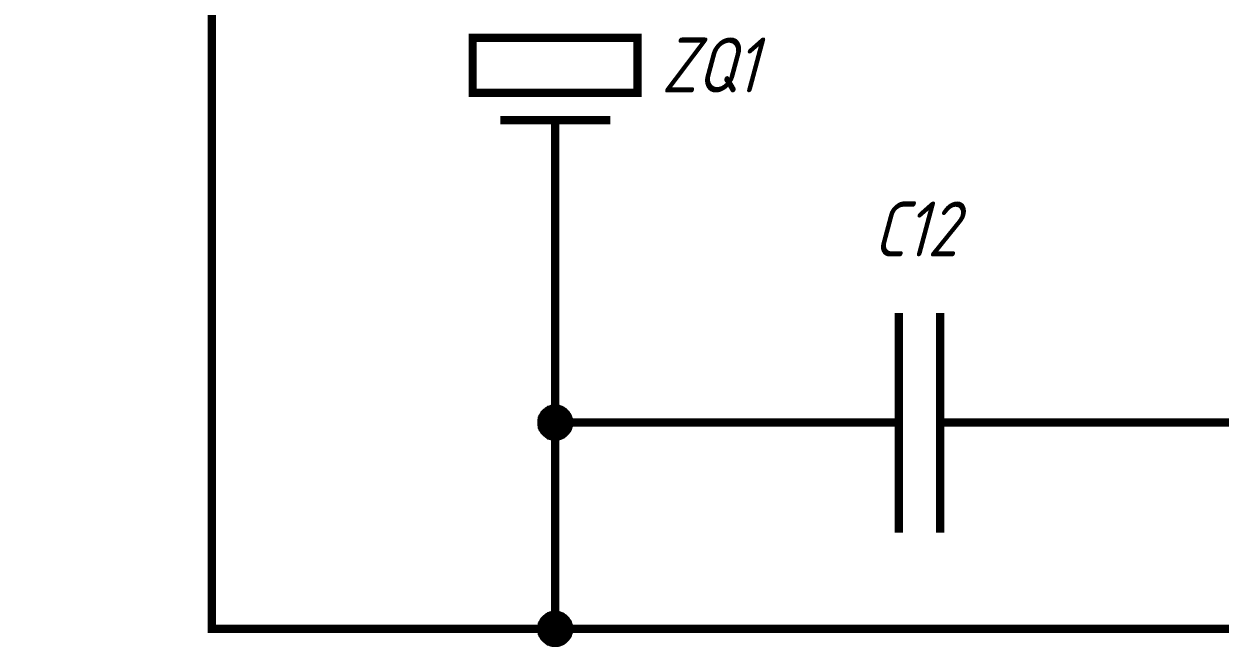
# Paper-space layout 'Layout1' of a CAD drawing. Extents: x -1 to 840, y -1 to 593.
# Drawn here: x 311.49 to 354.99, y 210.33 to 233 of the extents above; entities that cross this region are included whole.
import ezdxf

# ---------------------------------------------------------------- set-up
doc = ezdxf.new("R2010")
doc.units = 0
doc.header["$MEASUREMENT"] = 0
doc.layers.add('Sheet', color=255, linetype='CONTINUOUS')
doc.styles.add('GOST type A0', font='', dxfattribs={"oblique": 15, "height": 3.5})
doc.styles.get('GOST type A0').set_extended_font_data('GOST type A')

psp = doc.layouts.get("Layout1")

# ---------------------------------------------------------------- linework, layer by layer
at = {"layer": 'Sheet', "color": 7}
for points, const_width in [([(308.319, 330.99), (308.319, 330.99), (280.819, 330.99), (280.819, 245.991), (318.319, 245.991), (318.319, 210.994), (330.804, 210.994), (370.789, 210.994), (370.789, 223.499)], 0.3), ([(347.31, 218.497), (355.804, 218.497), (355.804, 231.001), (355.804, 243.49), (347.31, 243.49)], 0.3), ([(332.807, 229.495), (328.816, 229.495)], 0.3), ([(330.804, 229.495), (330.804, 226.994)], 0.3), ([(330.804, 226.994), (330.804, 218.497), (330.804, 210.994)], 0.3), ([(343.304, 214.489), (343.304, 222.489)], 0.3), ([(344.81, 214.489), (344.81, 222.489)], 0.3), ([(330.307, 218.497), (330.307, 218.528), (330.307, 218.544), (330.307, 218.575), (330.323, 218.606), (330.323, 218.621), (330.323, 218.652), (330.338, 218.668), (330.338, 218.699), (330.354, 218.714), (330.369, 218.745), (330.385, 218.761), (330.385, 218.777), (330.4, 218.808), (330.416, 218.823), (330.431, 218.839), (330.447, 218.854), (330.462, 218.87), (330.493, 218.885), (330.509, 218.901), (330.525, 218.916), (330.54, 218.932), (330.571, 218.947), (330.587, 218.963), (330.602, 218.963), (330.633, 218.978), (330.649, 218.978), (330.68, 218.994), (330.695, 218.994), (330.726, 219.01), (330.757, 219.01), (330.773, 219.01), (330.804, 219.01)], 0.3), ([(330.307, 218.497), (330.307, 218.528), (330.307, 218.544), (330.307, 218.575), (330.323, 218.606), (330.323, 218.621), (330.323, 218.652), (330.338, 218.668), (330.338, 218.699), (330.354, 218.714), (330.369, 218.745), (330.385, 218.761), (330.385, 218.777), (330.4, 218.808), (330.416, 218.823), (330.431, 218.839), (330.447, 218.854), (330.462, 218.87), (330.493, 218.885), (330.509, 218.901), (330.525, 218.916), (330.54, 218.932), (330.571, 218.947), (330.587, 218.963), (330.602, 218.963), (330.633, 218.978), (330.649, 218.978), (330.68, 218.994), (330.695, 218.994), (330.726, 219.01), (330.757, 219.01), (330.773, 219.01), (330.804, 219.01)], 0.3), ([(330.307, 218.497), (330.307, 218.528), (330.307, 218.544), (330.307, 218.575), (330.323, 218.606), (330.323, 218.621), (330.323, 218.652), (330.338, 218.668), (330.338, 218.699), (330.354, 218.714), (330.369, 218.745), (330.385, 218.761), (330.385, 218.777), (330.4, 218.808), (330.416, 218.823), (330.431, 218.839), (330.447, 218.854), (330.462, 218.87), (330.493, 218.885), (330.509, 218.901), (330.525, 218.916), (330.54, 218.932), (330.571, 218.947), (330.587, 218.963), (330.602, 218.963), (330.633, 218.978), (330.649, 218.978), (330.68, 218.994), (330.695, 218.994), (330.726, 219.01), (330.757, 219.01), (330.773, 219.01), (330.804, 219.01)], 0.3), ([(330.307, 218.497), (330.307, 218.528), (330.307, 218.544), (330.307, 218.575), (330.323, 218.606), (330.323, 218.621), (330.323, 218.652), (330.338, 218.668), (330.338, 218.699), (330.354, 218.714), (330.369, 218.745), (330.385, 218.761), (330.385, 218.777), (330.4, 218.808), (330.416, 218.823), (330.431, 218.839), (330.447, 218.854), (330.462, 218.87), (330.493, 218.885), (330.509, 218.901), (330.525, 218.916), (330.54, 218.932), (330.571, 218.947), (330.587, 218.963), (330.602, 218.963), (330.633, 218.978), (330.649, 218.978), (330.68, 218.994), (330.695, 218.994), (330.726, 219.01), (330.757, 219.01), (330.773, 219.01), (330.804, 219.01)], 0.3), ([(330.307, 218.497), (330.307, 218.528), (330.307, 218.544), (330.307, 218.575), (330.323, 218.606), (330.323, 218.621), (330.323, 218.652), (330.338, 218.668), (330.338, 218.699), (330.354, 218.714), (330.369, 218.745), (330.385, 218.761), (330.385, 218.777), (330.4, 218.808), (330.416, 218.823), (330.431, 218.839), (330.447, 218.854), (330.462, 218.87), (330.493, 218.885), (330.509, 218.901), (330.525, 218.916), (330.54, 218.932), (330.571, 218.947), (330.587, 218.963), (330.602, 218.963), (330.633, 218.978), (330.649, 218.978), (330.68, 218.994), (330.695, 218.994), (330.726, 219.01), (330.757, 219.01), (330.773, 219.01), (330.804, 219.01)], 0.0991), ([(330.307, 218.497), (330.307, 218.528), (330.307, 218.544), (330.307, 218.575), (330.323, 218.606), (330.323, 218.621), (330.323, 218.652), (330.338, 218.668), (330.338, 218.699), (330.354, 218.714), (330.369, 218.745), (330.385, 218.761), (330.385, 218.777), (330.4, 218.808), (330.416, 218.823), (330.431, 218.839), (330.447, 218.854), (330.462, 218.87), (330.493, 218.885), (330.509, 218.901), (330.525, 218.916), (330.54, 218.932), (330.571, 218.947), (330.587, 218.963), (330.602, 218.963), (330.633, 218.978), (330.649, 218.978), (330.68, 218.994), (330.695, 218.994), (330.726, 219.01), (330.757, 219.01), (330.773, 219.01), (330.804, 219.01)], 0.0991), ([(330.307, 218.497), (330.307, 218.528), (330.307, 218.544), (330.307, 218.575), (330.323, 218.606), (330.323, 218.621), (330.323, 218.652), (330.338, 218.668), (330.338, 218.699), (330.354, 218.714), (330.369, 218.745), (330.385, 218.761), (330.385, 218.777), (330.4, 218.808), (330.416, 218.823), (330.431, 218.839), (330.447, 218.854), (330.462, 218.87), (330.493, 218.885), (330.509, 218.901), (330.525, 218.916), (330.54, 218.932), (330.571, 218.947), (330.587, 218.963), (330.602, 218.963), (330.633, 218.978), (330.649, 218.978), (330.68, 218.994), (330.695, 218.994), (330.726, 219.01), (330.757, 219.01), (330.773, 219.01), (330.804, 219.01)], 0.0991), ([(330.307, 218.497), (330.307, 218.528), (330.307, 218.544), (330.307, 218.575), (330.323, 218.606), (330.323, 218.621), (330.323, 218.652), (330.338, 218.668), (330.338, 218.699), (330.354, 218.714), (330.369, 218.745), (330.385, 218.761), (330.385, 218.777), (330.4, 218.808), (330.416, 218.823), (330.431, 218.839), (330.447, 218.854), (330.462, 218.87), (330.493, 218.885), (330.509, 218.901), (330.525, 218.916), (330.54, 218.932), (330.571, 218.947), (330.587, 218.963), (330.602, 218.963), (330.633, 218.978), (330.649, 218.978), (330.68, 218.994), (330.695, 218.994), (330.726, 219.01), (330.757, 219.01), (330.773, 219.01), (330.804, 219.01)], 0.0991), ([(330.804, 219.01), (330.804, 219.01)], 0.3), ([(330.804, 219.01), (330.835, 219.01), (330.851, 219.01), (330.882, 219.01), (330.913, 218.994), (330.928, 218.994), (330.959, 218.978), (330.975, 218.978), (331.006, 218.963), (331.021, 218.963), (331.053, 218.947), (331.068, 218.932), (331.084, 218.916), (331.115, 218.901), (331.13, 218.885), (331.146, 218.87), (331.161, 218.854), (331.177, 218.839), (331.192, 218.823), (331.208, 218.808), (331.223, 218.777), (331.239, 218.761), (331.254, 218.745), (331.27, 218.714), (331.27, 218.699), (331.285, 218.668), (331.285, 218.652), (331.301, 218.621), (331.301, 218.606), (331.316, 218.575), (331.316, 218.544), (331.316, 218.528), (331.316, 218.497)], 0.3), ([(330.804, 219.01), (330.804, 219.01)], 0.3), ([(330.804, 219.01), (330.835, 219.01), (330.851, 219.01), (330.882, 219.01), (330.913, 218.994), (330.928, 218.994), (330.959, 218.978), (330.975, 218.978), (331.006, 218.963), (331.021, 218.963), (331.053, 218.947), (331.068, 218.932), (331.084, 218.916), (331.115, 218.901), (331.13, 218.885), (331.146, 218.87), (331.161, 218.854), (331.177, 218.839), (331.192, 218.823), (331.208, 218.808), (331.223, 218.777), (331.239, 218.761), (331.254, 218.745), (331.27, 218.714), (331.27, 218.699), (331.285, 218.668), (331.285, 218.652), (331.301, 218.621), (331.301, 218.606), (331.316, 218.575), (331.316, 218.544), (331.316, 218.528), (331.316, 218.497)], 0.3), ([(330.804, 219.01), (330.804, 219.01)], 0.3), ([(330.804, 219.01), (330.835, 219.01), (330.851, 219.01), (330.882, 219.01), (330.913, 218.994), (330.928, 218.994), (330.959, 218.978), (330.975, 218.978), (331.006, 218.963), (331.021, 218.963), (331.053, 218.947), (331.068, 218.932), (331.084, 218.916), (331.115, 218.901), (331.13, 218.885), (331.146, 218.87), (331.161, 218.854), (331.177, 218.839), (331.192, 218.823), (331.208, 218.808), (331.223, 218.777), (331.239, 218.761), (331.254, 218.745), (331.27, 218.714), (331.27, 218.699), (331.285, 218.668), (331.285, 218.652), (331.301, 218.621), (331.301, 218.606), (331.316, 218.575), (331.316, 218.544), (331.316, 218.528), (331.316, 218.497)], 0.3), ([(330.804, 219.01), (330.804, 219.01)], 0.3), ([(330.804, 219.01), (330.835, 219.01), (330.851, 219.01), (330.882, 219.01), (330.913, 218.994), (330.928, 218.994), (330.959, 218.978), (330.975, 218.978), (331.006, 218.963), (331.021, 218.963), (331.053, 218.947), (331.068, 218.932), (331.084, 218.916), (331.115, 218.901), (331.13, 218.885), (331.146, 218.87), (331.161, 218.854), (331.177, 218.839), (331.192, 218.823), (331.208, 218.808), (331.223, 218.777), (331.239, 218.761), (331.254, 218.745), (331.27, 218.714), (331.27, 218.699), (331.285, 218.668), (331.285, 218.652), (331.301, 218.621), (331.301, 218.606), (331.316, 218.575), (331.316, 218.544), (331.316, 218.528), (331.316, 218.497)], 0.3), ([(330.804, 219.01), (330.804, 219.01)], 0.0991), ([(330.804, 219.01), (330.835, 219.01), (330.851, 219.01), (330.882, 219.01), (330.913, 218.994), (330.928, 218.994), (330.959, 218.978), (330.975, 218.978), (331.006, 218.963), (331.021, 218.963), (331.053, 218.947), (331.068, 218.932), (331.084, 218.916), (331.115, 218.901), (331.13, 218.885), (331.146, 218.87), (331.161, 218.854), (331.177, 218.839), (331.192, 218.823), (331.208, 218.808), (331.223, 218.777), (331.239, 218.761), (331.254, 218.745), (331.27, 218.714), (331.27, 218.699), (331.285, 218.668), (331.285, 218.652), (331.301, 218.621), (331.301, 218.606), (331.316, 218.575), (331.316, 218.544), (331.316, 218.528), (331.316, 218.497)], 0.0991), ([(330.804, 219.01), (330.804, 219.01)], 0.0991), ([(330.804, 219.01), (330.835, 219.01), (330.851, 219.01), (330.882, 219.01), (330.913, 218.994), (330.928, 218.994), (330.959, 218.978), (330.975, 218.978), (331.006, 218.963), (331.021, 218.963), (331.053, 218.947), (331.068, 218.932), (331.084, 218.916), (331.115, 218.901), (331.13, 218.885), (331.146, 218.87), (331.161, 218.854), (331.177, 218.839), (331.192, 218.823), (331.208, 218.808), (331.223, 218.777), (331.239, 218.761), (331.254, 218.745), (331.27, 218.714), (331.27, 218.699), (331.285, 218.668), (331.285, 218.652), (331.301, 218.621), (331.301, 218.606), (331.316, 218.575), (331.316, 218.544), (331.316, 218.528), (331.316, 218.497)], 0.0991), ([(330.804, 219.01), (330.804, 219.01)], 0.0991), ([(330.804, 219.01), (330.835, 219.01), (330.851, 219.01), (330.882, 219.01), (330.913, 218.994), (330.928, 218.994), (330.959, 218.978), (330.975, 218.978), (331.006, 218.963), (331.021, 218.963), (331.053, 218.947), (331.068, 218.932), (331.084, 218.916), (331.115, 218.901), (331.13, 218.885), (331.146, 218.87), (331.161, 218.854), (331.177, 218.839), (331.192, 218.823), (331.208, 218.808), (331.223, 218.777), (331.239, 218.761), (331.254, 218.745), (331.27, 218.714), (331.27, 218.699), (331.285, 218.668), (331.285, 218.652), (331.301, 218.621), (331.301, 218.606), (331.316, 218.575), (331.316, 218.544), (331.316, 218.528), (331.316, 218.497)], 0.0991), ([(330.804, 219.01), (330.804, 219.01)], 0.0991), ([(330.804, 219.01), (330.835, 219.01), (330.851, 219.01), (330.882, 219.01), (330.913, 218.994), (330.928, 218.994), (330.959, 218.978), (330.975, 218.978), (331.006, 218.963), (331.021, 218.963), (331.053, 218.947), (331.068, 218.932), (331.084, 218.916), (331.115, 218.901), (331.13, 218.885), (331.146, 218.87), (331.161, 218.854), (331.177, 218.839), (331.192, 218.823), (331.208, 218.808), (331.223, 218.777), (331.239, 218.761), (331.254, 218.745), (331.27, 218.714), (331.27, 218.699), (331.285, 218.668), (331.285, 218.652), (331.301, 218.621), (331.301, 218.606), (331.316, 218.575), (331.316, 218.544), (331.316, 218.528), (331.316, 218.497)], 0.0991), ([(330.804, 217.984), (330.773, 217.984), (330.757, 217.984), (330.726, 217.984), (330.695, 218), (330.68, 218), (330.649, 218.015), (330.633, 218.015), (330.602, 218.031), (330.587, 218.031), (330.571, 218.046), (330.54, 218.062), (330.525, 218.078), (330.509, 218.093), (330.493, 218.109), (330.462, 218.124), (330.447, 218.14), (330.431, 218.155), (330.416, 218.171), (330.4, 218.186), (330.385, 218.217), (330.385, 218.233), (330.369, 218.248), (330.354, 218.279), (330.338, 218.295), (330.338, 218.326), (330.323, 218.342), (330.323, 218.373), (330.323, 218.388), (330.307, 218.419), (330.307, 218.45), (330.307, 218.466), (330.307, 218.497)], 0.3), ([(330.307, 218.497), (330.307, 218.497)], 0.3), ([(330.804, 217.984), (330.773, 217.984), (330.757, 217.984), (330.726, 217.984), (330.695, 218), (330.68, 218), (330.649, 218.015), (330.633, 218.015), (330.602, 218.031), (330.587, 218.031), (330.571, 218.046), (330.54, 218.062), (330.525, 218.078), (330.509, 218.093), (330.493, 218.109), (330.462, 218.124), (330.447, 218.14), (330.431, 218.155), (330.416, 218.171), (330.4, 218.186), (330.385, 218.217), (330.385, 218.233), (330.369, 218.248), (330.354, 218.279), (330.338, 218.295), (330.338, 218.326), (330.323, 218.342), (330.323, 218.373), (330.323, 218.388), (330.307, 218.419), (330.307, 218.45), (330.307, 218.466), (330.307, 218.497)], 0.3), ([(330.307, 218.497), (330.307, 218.497)], 0.3), ([(330.804, 217.984), (330.773, 217.984), (330.757, 217.984), (330.726, 217.984), (330.695, 218), (330.68, 218), (330.649, 218.015), (330.633, 218.015), (330.602, 218.031), (330.587, 218.031), (330.571, 218.046), (330.54, 218.062), (330.525, 218.078), (330.509, 218.093), (330.493, 218.109), (330.462, 218.124), (330.447, 218.14), (330.431, 218.155), (330.416, 218.171), (330.4, 218.186), (330.385, 218.217), (330.385, 218.233), (330.369, 218.248), (330.354, 218.279), (330.338, 218.295), (330.338, 218.326), (330.323, 218.342), (330.323, 218.373), (330.323, 218.388), (330.307, 218.419), (330.307, 218.45), (330.307, 218.466), (330.307, 218.497)], 0.3), ([(330.307, 218.497), (330.307, 218.497)], 0.3), ([(330.804, 217.984), (330.773, 217.984), (330.757, 217.984), (330.726, 217.984), (330.695, 218), (330.68, 218), (330.649, 218.015), (330.633, 218.015), (330.602, 218.031), (330.587, 218.031), (330.571, 218.046), (330.54, 218.062), (330.525, 218.078), (330.509, 218.093), (330.493, 218.109), (330.462, 218.124), (330.447, 218.14), (330.431, 218.155), (330.416, 218.171), (330.4, 218.186), (330.385, 218.217), (330.385, 218.233), (330.369, 218.248), (330.354, 218.279), (330.338, 218.295), (330.338, 218.326), (330.323, 218.342), (330.323, 218.373), (330.323, 218.388), (330.307, 218.419), (330.307, 218.45), (330.307, 218.466), (330.307, 218.497)], 0.3), ([(330.307, 218.497), (330.307, 218.497)], 0.3), ([(330.804, 217.984), (330.773, 217.984), (330.757, 217.984), (330.726, 217.984), (330.695, 218), (330.68, 218), (330.649, 218.015), (330.633, 218.015), (330.602, 218.031), (330.587, 218.031), (330.571, 218.046), (330.54, 218.062), (330.525, 218.078), (330.509, 218.093), (330.493, 218.109), (330.462, 218.124), (330.447, 218.14), (330.431, 218.155), (330.416, 218.171), (330.4, 218.186), (330.385, 218.217), (330.385, 218.233), (330.369, 218.248), (330.354, 218.279), (330.338, 218.295), (330.338, 218.326), (330.323, 218.342), (330.323, 218.373), (330.323, 218.388), (330.307, 218.419), (330.307, 218.45), (330.307, 218.466), (330.307, 218.497)], 0.0991), ([(330.307, 218.497), (330.307, 218.497)], 0.0991), ([(330.804, 217.984), (330.773, 217.984), (330.757, 217.984), (330.726, 217.984), (330.695, 218), (330.68, 218), (330.649, 218.015), (330.633, 218.015), (330.602, 218.031), (330.587, 218.031), (330.571, 218.046), (330.54, 218.062), (330.525, 218.078), (330.509, 218.093), (330.493, 218.109), (330.462, 218.124), (330.447, 218.14), (330.431, 218.155), (330.416, 218.171), (330.4, 218.186), (330.385, 218.217), (330.385, 218.233), (330.369, 218.248), (330.354, 218.279), (330.338, 218.295), (330.338, 218.326), (330.323, 218.342), (330.323, 218.373), (330.323, 218.388), (330.307, 218.419), (330.307, 218.45), (330.307, 218.466), (330.307, 218.497)], 0.0991), ([(330.307, 218.497), (330.307, 218.497)], 0.0991), ([(330.804, 217.984), (330.773, 217.984), (330.757, 217.984), (330.726, 217.984), (330.695, 218), (330.68, 218), (330.649, 218.015), (330.633, 218.015), (330.602, 218.031), (330.587, 218.031), (330.571, 218.046), (330.54, 218.062), (330.525, 218.078), (330.509, 218.093), (330.493, 218.109), (330.462, 218.124), (330.447, 218.14), (330.431, 218.155), (330.416, 218.171), (330.4, 218.186), (330.385, 218.217), (330.385, 218.233), (330.369, 218.248), (330.354, 218.279), (330.338, 218.295), (330.338, 218.326), (330.323, 218.342), (330.323, 218.373), (330.323, 218.388), (330.307, 218.419), (330.307, 218.45), (330.307, 218.466), (330.307, 218.497)], 0.0991), ([(330.307, 218.497), (330.307, 218.497)], 0.0991), ([(330.804, 217.984), (330.773, 217.984), (330.757, 217.984), (330.726, 217.984), (330.695, 218), (330.68, 218), (330.649, 218.015), (330.633, 218.015), (330.602, 218.031), (330.587, 218.031), (330.571, 218.046), (330.54, 218.062), (330.525, 218.078), (330.509, 218.093), (330.493, 218.109), (330.462, 218.124), (330.447, 218.14), (330.431, 218.155), (330.416, 218.171), (330.4, 218.186), (330.385, 218.217), (330.385, 218.233), (330.369, 218.248), (330.354, 218.279), (330.338, 218.295), (330.338, 218.326), (330.323, 218.342), (330.323, 218.373), (330.323, 218.388), (330.307, 218.419), (330.307, 218.45), (330.307, 218.466), (330.307, 218.497)], 0.0991), ([(330.307, 218.497), (330.307, 218.497)], 0.0991), ([(340.804, 218.497), (330.804, 218.497)], 0.3), ([(331.316, 218.497), (331.316, 218.466), (331.316, 218.45), (331.316, 218.419), (331.301, 218.388), (331.301, 218.373), (331.285, 218.342), (331.285, 218.326), (331.27, 218.295), (331.27, 218.279), (331.254, 218.248), (331.239, 218.233), (331.223, 218.217), (331.208, 218.186), (331.192, 218.171), (331.177, 218.155), (331.161, 218.14), (331.146, 218.124), (331.13, 218.109), (331.115, 218.093), (331.084, 218.078), (331.068, 218.062), (331.053, 218.046), (331.021, 218.031), (331.006, 218.031), (330.975, 218.015), (330.959, 218.015), (330.928, 218), (330.913, 218), (330.882, 217.984), (330.851, 217.984), (330.835, 217.984), (330.804, 217.984)], 0.3), ([(331.316, 218.497), (331.316, 218.466), (331.316, 218.45), (331.316, 218.419), (331.301, 218.388), (331.301, 218.373), (331.285, 218.342), (331.285, 218.326), (331.27, 218.295), (331.27, 218.279), (331.254, 218.248), (331.239, 218.233), (331.223, 218.217), (331.208, 218.186), (331.192, 218.171), (331.177, 218.155), (331.161, 218.14), (331.146, 218.124), (331.13, 218.109), (331.115, 218.093), (331.084, 218.078), (331.068, 218.062), (331.053, 218.046), (331.021, 218.031), (331.006, 218.031), (330.975, 218.015), (330.959, 218.015), (330.928, 218), (330.913, 218), (330.882, 217.984), (330.851, 217.984), (330.835, 217.984), (330.804, 217.984)], 0.3), ([(331.316, 218.497), (331.316, 218.466), (331.316, 218.45), (331.316, 218.419), (331.301, 218.388), (331.301, 218.373), (331.285, 218.342), (331.285, 218.326), (331.27, 218.295), (331.27, 218.279), (331.254, 218.248), (331.239, 218.233), (331.223, 218.217), (331.208, 218.186), (331.192, 218.171), (331.177, 218.155), (331.161, 218.14), (331.146, 218.124), (331.13, 218.109), (331.115, 218.093), (331.084, 218.078), (331.068, 218.062), (331.053, 218.046), (331.021, 218.031), (331.006, 218.031), (330.975, 218.015), (330.959, 218.015), (330.928, 218), (330.913, 218), (330.882, 217.984), (330.851, 217.984), (330.835, 217.984), (330.804, 217.984)], 0.3), ([(331.316, 218.497), (331.316, 218.466), (331.316, 218.45), (331.316, 218.419), (331.301, 218.388), (331.301, 218.373), (331.285, 218.342), (331.285, 218.326), (331.27, 218.295), (331.27, 218.279), (331.254, 218.248), (331.239, 218.233), (331.223, 218.217), (331.208, 218.186), (331.192, 218.171), (331.177, 218.155), (331.161, 218.14), (331.146, 218.124), (331.13, 218.109), (331.115, 218.093), (331.084, 218.078), (331.068, 218.062), (331.053, 218.046), (331.021, 218.031), (331.006, 218.031), (330.975, 218.015), (330.959, 218.015), (330.928, 218), (330.913, 218), (330.882, 217.984), (330.851, 217.984), (330.835, 217.984), (330.804, 217.984)], 0.3), ([(331.316, 218.497), (331.316, 218.466), (331.316, 218.45), (331.316, 218.419), (331.301, 218.388), (331.301, 218.373), (331.285, 218.342), (331.285, 218.326), (331.27, 218.295), (331.27, 218.279), (331.254, 218.248), (331.239, 218.233), (331.223, 218.217), (331.208, 218.186), (331.192, 218.171), (331.177, 218.155), (331.161, 218.14), (331.146, 218.124), (331.13, 218.109), (331.115, 218.093), (331.084, 218.078), (331.068, 218.062), (331.053, 218.046), (331.021, 218.031), (331.006, 218.031), (330.975, 218.015), (330.959, 218.015), (330.928, 218), (330.913, 218), (330.882, 217.984), (330.851, 217.984), (330.835, 217.984), (330.804, 217.984)], 0.0991), ([(331.316, 218.497), (331.316, 218.466), (331.316, 218.45), (331.316, 218.419), (331.301, 218.388), (331.301, 218.373), (331.285, 218.342), (331.285, 218.326), (331.27, 218.295), (331.27, 218.279), (331.254, 218.248), (331.239, 218.233), (331.223, 218.217), (331.208, 218.186), (331.192, 218.171), (331.177, 218.155), (331.161, 218.14), (331.146, 218.124), (331.13, 218.109), (331.115, 218.093), (331.084, 218.078), (331.068, 218.062), (331.053, 218.046), (331.021, 218.031), (331.006, 218.031), (330.975, 218.015), (330.959, 218.015), (330.928, 218), (330.913, 218), (330.882, 217.984), (330.851, 217.984), (330.835, 217.984), (330.804, 217.984)], 0.0991), ([(331.316, 218.497), (331.316, 218.466), (331.316, 218.45), (331.316, 218.419), (331.301, 218.388), (331.301, 218.373), (331.285, 218.342), (331.285, 218.326), (331.27, 218.295), (331.27, 218.279), (331.254, 218.248), (331.239, 218.233), (331.223, 218.217), (331.208, 218.186), (331.192, 218.171), (331.177, 218.155), (331.161, 218.14), (331.146, 218.124), (331.13, 218.109), (331.115, 218.093), (331.084, 218.078), (331.068, 218.062), (331.053, 218.046), (331.021, 218.031), (331.006, 218.031), (330.975, 218.015), (330.959, 218.015), (330.928, 218), (330.913, 218), (330.882, 217.984), (330.851, 217.984), (330.835, 217.984), (330.804, 217.984)], 0.0991), ([(331.316, 218.497), (331.316, 218.466), (331.316, 218.45), (331.316, 218.419), (331.301, 218.388), (331.301, 218.373), (331.285, 218.342), (331.285, 218.326), (331.27, 218.295), (331.27, 218.279), (331.254, 218.248), (331.239, 218.233), (331.223, 218.217), (331.208, 218.186), (331.192, 218.171), (331.177, 218.155), (331.161, 218.14), (331.146, 218.124), (331.13, 218.109), (331.115, 218.093), (331.084, 218.078), (331.068, 218.062), (331.053, 218.046), (331.021, 218.031), (331.006, 218.031), (330.975, 218.015), (330.959, 218.015), (330.928, 218), (330.913, 218), (330.882, 217.984), (330.851, 217.984), (330.835, 217.984), (330.804, 217.984)], 0.0991), ([(331.316, 218.497), (331.316, 218.497), (331.316, 218.497), (331.316, 218.497), (331.316, 218.497), (331.316, 218.497), (331.316, 218.497), (331.316, 218.497), (331.316, 218.497), (331.316, 218.497), (331.316, 218.497), (331.316, 218.497), (331.316, 218.497), (331.316, 218.497), (331.316, 218.497), (331.316, 218.497), (331.316, 218.497), (331.316, 218.497), (331.316, 218.497), (331.316, 218.497), (331.316, 218.497), (331.316, 218.497), (331.316, 218.497), (331.316, 218.497), (331.316, 218.497), (331.316, 218.497), (331.316, 218.497), (331.316, 218.497), (331.316, 218.497), (331.316, 218.497), (331.316, 218.497), (331.316, 218.497), (331.316, 218.497)], 0.3), ([(331.316, 218.497), (331.316, 218.497)], 0.3), ([(331.316, 218.497), (331.316, 218.497), (331.316, 218.497), (331.316, 218.497), (331.316, 218.497), (331.316, 218.497), (331.316, 218.497), (331.316, 218.497), (331.316, 218.497), (331.316, 218.497), (331.316, 218.497), (331.316, 218.497), (331.316, 218.497), (331.316, 218.497), (331.316, 218.497), (331.316, 218.497), (331.316, 218.497), (331.316, 218.497), (331.316, 218.497), (331.316, 218.497), (331.316, 218.497), (331.316, 218.497), (331.316, 218.497), (331.316, 218.497), (331.316, 218.497), (331.316, 218.497), (331.316, 218.497), (331.316, 218.497), (331.316, 218.497), (331.316, 218.497), (331.316, 218.497), (331.316, 218.497), (331.316, 218.497)], 0.3), ([(331.316, 218.497), (331.316, 218.497)], 0.3), ([(331.316, 218.497), (331.316, 218.497), (331.316, 218.497), (331.316, 218.497), (331.316, 218.497), (331.316, 218.497), (331.316, 218.497), (331.316, 218.497), (331.316, 218.497), (331.316, 218.497), (331.316, 218.497), (331.316, 218.497), (331.316, 218.497), (331.316, 218.497), (331.316, 218.497), (331.316, 218.497), (331.316, 218.497), (331.316, 218.497), (331.316, 218.497), (331.316, 218.497), (331.316, 218.497), (331.316, 218.497), (331.316, 218.497), (331.316, 218.497), (331.316, 218.497), (331.316, 218.497), (331.316, 218.497), (331.316, 218.497), (331.316, 218.497), (331.316, 218.497), (331.316, 218.497), (331.316, 218.497), (331.316, 218.497)], 0.3), ([(331.316, 218.497), (331.316, 218.497)], 0.3), ([(331.316, 218.497), (331.316, 218.497), (331.316, 218.497), (331.316, 218.497), (331.316, 218.497), (331.316, 218.497), (331.316, 218.497), (331.316, 218.497), (331.316, 218.497), (331.316, 218.497), (331.316, 218.497), (331.316, 218.497), (331.316, 218.497), (331.316, 218.497), (331.316, 218.497), (331.316, 218.497), (331.316, 218.497), (331.316, 218.497), (331.316, 218.497), (331.316, 218.497), (331.316, 218.497), (331.316, 218.497), (331.316, 218.497), (331.316, 218.497), (331.316, 218.497), (331.316, 218.497), (331.316, 218.497), (331.316, 218.497), (331.316, 218.497), (331.316, 218.497), (331.316, 218.497), (331.316, 218.497), (331.316, 218.497)], 0.3), ([(331.316, 218.497), (331.316, 218.497)], 0.3), ([(331.316, 218.497), (331.316, 218.497), (331.316, 218.497), (331.316, 218.497), (331.316, 218.497), (331.316, 218.497), (331.316, 218.497), (331.316, 218.497), (331.316, 218.497), (331.316, 218.497), (331.316, 218.497), (331.316, 218.497), (331.316, 218.497), (331.316, 218.497), (331.316, 218.497), (331.316, 218.497), (331.316, 218.497), (331.316, 218.497), (331.316, 218.497), (331.316, 218.497), (331.316, 218.497), (331.316, 218.497), (331.316, 218.497), (331.316, 218.497), (331.316, 218.497), (331.316, 218.497), (331.316, 218.497), (331.316, 218.497), (331.316, 218.497), (331.316, 218.497), (331.316, 218.497), (331.316, 218.497), (331.316, 218.497)], 0.0991), ([(331.316, 218.497), (331.316, 218.497)], 0.0991), ([(331.316, 218.497), (331.316, 218.497), (331.316, 218.497), (331.316, 218.497), (331.316, 218.497), (331.316, 218.497), (331.316, 218.497), (331.316, 218.497), (331.316, 218.497), (331.316, 218.497), (331.316, 218.497), (331.316, 218.497), (331.316, 218.497), (331.316, 218.497), (331.316, 218.497), (331.316, 218.497), (331.316, 218.497), (331.316, 218.497), (331.316, 218.497), (331.316, 218.497), (331.316, 218.497), (331.316, 218.497), (331.316, 218.497), (331.316, 218.497), (331.316, 218.497), (331.316, 218.497), (331.316, 218.497), (331.316, 218.497), (331.316, 218.497), (331.316, 218.497), (331.316, 218.497), (331.316, 218.497), (331.316, 218.497)], 0.0991), ([(331.316, 218.497), (331.316, 218.497)], 0.0991), ([(331.316, 218.497), (331.316, 218.497), (331.316, 218.497), (331.316, 218.497), (331.316, 218.497), (331.316, 218.497), (331.316, 218.497), (331.316, 218.497), (331.316, 218.497), (331.316, 218.497), (331.316, 218.497), (331.316, 218.497), (331.316, 218.497), (331.316, 218.497), (331.316, 218.497), (331.316, 218.497), (331.316, 218.497), (331.316, 218.497), (331.316, 218.497), (331.316, 218.497), (331.316, 218.497), (331.316, 218.497), (331.316, 218.497), (331.316, 218.497), (331.316, 218.497), (331.316, 218.497), (331.316, 218.497), (331.316, 218.497), (331.316, 218.497), (331.316, 218.497), (331.316, 218.497), (331.316, 218.497), (331.316, 218.497)], 0.0991), ([(331.316, 218.497), (331.316, 218.497)], 0.0991), ([(331.316, 218.497), (331.316, 218.497), (331.316, 218.497), (331.316, 218.497), (331.316, 218.497), (331.316, 218.497), (331.316, 218.497), (331.316, 218.497), (331.316, 218.497), (331.316, 218.497), (331.316, 218.497), (331.316, 218.497), (331.316, 218.497), (331.316, 218.497), (331.316, 218.497), (331.316, 218.497), (331.316, 218.497), (331.316, 218.497), (331.316, 218.497), (331.316, 218.497), (331.316, 218.497), (331.316, 218.497), (331.316, 218.497), (331.316, 218.497), (331.316, 218.497), (331.316, 218.497), (331.316, 218.497), (331.316, 218.497), (331.316, 218.497), (331.316, 218.497), (331.316, 218.497), (331.316, 218.497), (331.316, 218.497)], 0.0991), ([(331.316, 218.497), (331.316, 218.497)], 0.0991), ([(343.304, 218.497), (340.804, 218.497)], 0.3), ([(344.81, 218.497), (347.31, 218.497)], 0.3), ([(330.307, 210.994), (330.307, 211.025), (330.307, 211.041), (330.307, 211.072), (330.323, 211.103), (330.323, 211.119), (330.323, 211.15), (330.338, 211.165), (330.338, 211.196), (330.354, 211.212), (330.369, 211.243), (330.385, 211.258), (330.385, 211.274), (330.4, 211.305), (330.416, 211.32), (330.431, 211.336), (330.447, 211.352), (330.462, 211.367), (330.493, 211.383), (330.509, 211.398), (330.525, 211.414), (330.54, 211.429), (330.571, 211.445), (330.587, 211.46), (330.602, 211.46), (330.633, 211.476), (330.649, 211.476), (330.68, 211.491), (330.695, 211.491), (330.726, 211.507), (330.757, 211.507), (330.773, 211.507), (330.804, 211.507)], 0.3), ([(330.307, 210.994), (330.307, 211.025), (330.307, 211.041), (330.307, 211.072), (330.323, 211.103), (330.323, 211.119), (330.323, 211.15), (330.338, 211.165), (330.338, 211.196), (330.354, 211.212), (330.369, 211.243), (330.385, 211.258), (330.385, 211.274), (330.4, 211.305), (330.416, 211.32), (330.431, 211.336), (330.447, 211.352), (330.462, 211.367), (330.493, 211.383), (330.509, 211.398), (330.525, 211.414), (330.54, 211.429), (330.571, 211.445), (330.587, 211.46), (330.602, 211.46), (330.633, 211.476), (330.649, 211.476), (330.68, 211.491), (330.695, 211.491), (330.726, 211.507), (330.757, 211.507), (330.773, 211.507), (330.804, 211.507)], 0.3), ([(330.307, 210.994), (330.307, 211.025), (330.307, 211.041), (330.307, 211.072), (330.323, 211.103), (330.323, 211.119), (330.323, 211.15), (330.338, 211.165), (330.338, 211.196), (330.354, 211.212), (330.369, 211.243), (330.385, 211.258), (330.385, 211.274), (330.4, 211.305), (330.416, 211.32), (330.431, 211.336), (330.447, 211.352), (330.462, 211.367), (330.493, 211.383), (330.509, 211.398), (330.525, 211.414), (330.54, 211.429), (330.571, 211.445), (330.587, 211.46), (330.602, 211.46), (330.633, 211.476), (330.649, 211.476), (330.68, 211.491), (330.695, 211.491), (330.726, 211.507), (330.757, 211.507), (330.773, 211.507), (330.804, 211.507)], 0.3), ([(330.307, 210.994), (330.307, 211.025), (330.307, 211.041), (330.307, 211.072), (330.323, 211.103), (330.323, 211.119), (330.323, 211.15), (330.338, 211.165), (330.338, 211.196), (330.354, 211.212), (330.369, 211.243), (330.385, 211.258), (330.385, 211.274), (330.4, 211.305), (330.416, 211.32), (330.431, 211.336), (330.447, 211.352), (330.462, 211.367), (330.493, 211.383), (330.509, 211.398), (330.525, 211.414), (330.54, 211.429), (330.571, 211.445), (330.587, 211.46), (330.602, 211.46), (330.633, 211.476), (330.649, 211.476), (330.68, 211.491), (330.695, 211.491), (330.726, 211.507), (330.757, 211.507), (330.773, 211.507), (330.804, 211.507)], 0.3), ([(330.307, 210.994), (330.307, 211.025), (330.307, 211.041), (330.307, 211.072), (330.323, 211.103), (330.323, 211.119), (330.323, 211.15), (330.338, 211.165), (330.338, 211.196), (330.354, 211.212), (330.369, 211.243), (330.385, 211.258), (330.385, 211.274), (330.4, 211.305), (330.416, 211.32), (330.431, 211.336), (330.447, 211.352), (330.462, 211.367), (330.493, 211.383), (330.509, 211.398), (330.525, 211.414), (330.54, 211.429), (330.571, 211.445), (330.587, 211.46), (330.602, 211.46), (330.633, 211.476), (330.649, 211.476), (330.68, 211.491), (330.695, 211.491), (330.726, 211.507), (330.757, 211.507), (330.773, 211.507), (330.804, 211.507)], 0.0991), ([(330.307, 210.994), (330.307, 211.025), (330.307, 211.041), (330.307, 211.072), (330.323, 211.103), (330.323, 211.119), (330.323, 211.15), (330.338, 211.165), (330.338, 211.196), (330.354, 211.212), (330.369, 211.243), (330.385, 211.258), (330.385, 211.274), (330.4, 211.305), (330.416, 211.32), (330.431, 211.336), (330.447, 211.352), (330.462, 211.367), (330.493, 211.383), (330.509, 211.398), (330.525, 211.414), (330.54, 211.429), (330.571, 211.445), (330.587, 211.46), (330.602, 211.46), (330.633, 211.476), (330.649, 211.476), (330.68, 211.491), (330.695, 211.491), (330.726, 211.507), (330.757, 211.507), (330.773, 211.507), (330.804, 211.507)], 0.0991), ([(330.307, 210.994), (330.307, 211.025), (330.307, 211.041), (330.307, 211.072), (330.323, 211.103), (330.323, 211.119), (330.323, 211.15), (330.338, 211.165), (330.338, 211.196), (330.354, 211.212), (330.369, 211.243), (330.385, 211.258), (330.385, 211.274), (330.4, 211.305), (330.416, 211.32), (330.431, 211.336), (330.447, 211.352), (330.462, 211.367), (330.493, 211.383), (330.509, 211.398), (330.525, 211.414), (330.54, 211.429), (330.571, 211.445), (330.587, 211.46), (330.602, 211.46), (330.633, 211.476), (330.649, 211.476), (330.68, 211.491), (330.695, 211.491), (330.726, 211.507), (330.757, 211.507), (330.773, 211.507), (330.804, 211.507)], 0.0991), ([(330.307, 210.994), (330.307, 211.025), (330.307, 211.041), (330.307, 211.072), (330.323, 211.103), (330.323, 211.119), (330.323, 211.15), (330.338, 211.165), (330.338, 211.196), (330.354, 211.212), (330.369, 211.243), (330.385, 211.258), (330.385, 211.274), (330.4, 211.305), (330.416, 211.32), (330.431, 211.336), (330.447, 211.352), (330.462, 211.367), (330.493, 211.383), (330.509, 211.398), (330.525, 211.414), (330.54, 211.429), (330.571, 211.445), (330.587, 211.46), (330.602, 211.46), (330.633, 211.476), (330.649, 211.476), (330.68, 211.491), (330.695, 211.491), (330.726, 211.507), (330.757, 211.507), (330.773, 211.507), (330.804, 211.507)], 0.0991), ([(330.804, 211.507), (330.804, 211.507)], 0.3), ([(330.804, 211.507), (330.835, 211.507), (330.851, 211.507), (330.882, 211.507), (330.913, 211.491), (330.928, 211.491), (330.959, 211.476), (330.975, 211.476), (331.006, 211.46), (331.021, 211.46), (331.053, 211.445), (331.068, 211.429), (331.084, 211.414), (331.115, 211.398), (331.13, 211.383), (331.146, 211.367), (331.161, 211.352), (331.177, 211.336), (331.192, 211.32), (331.208, 211.305), (331.223, 211.274), (331.239, 211.258), (331.254, 211.243), (331.27, 211.212), (331.27, 211.196), (331.285, 211.165), (331.285, 211.15), (331.301, 211.119), (331.301, 211.103), (331.316, 211.072), (331.316, 211.041), (331.316, 211.025), (331.316, 210.994)], 0.3), ([(330.804, 211.507), (330.804, 211.507)], 0.3), ([(330.804, 211.507), (330.835, 211.507), (330.851, 211.507), (330.882, 211.507), (330.913, 211.491), (330.928, 211.491), (330.959, 211.476), (330.975, 211.476), (331.006, 211.46), (331.021, 211.46), (331.053, 211.445), (331.068, 211.429), (331.084, 211.414), (331.115, 211.398), (331.13, 211.383), (331.146, 211.367), (331.161, 211.352), (331.177, 211.336), (331.192, 211.32), (331.208, 211.305), (331.223, 211.274), (331.239, 211.258), (331.254, 211.243), (331.27, 211.212), (331.27, 211.196), (331.285, 211.165), (331.285, 211.15), (331.301, 211.119), (331.301, 211.103), (331.316, 211.072), (331.316, 211.041), (331.316, 211.025), (331.316, 210.994)], 0.3), ([(330.804, 211.507), (330.804, 211.507)], 0.3), ([(330.804, 211.507), (330.835, 211.507), (330.851, 211.507), (330.882, 211.507), (330.913, 211.491), (330.928, 211.491), (330.959, 211.476), (330.975, 211.476), (331.006, 211.46), (331.021, 211.46), (331.053, 211.445), (331.068, 211.429), (331.084, 211.414), (331.115, 211.398), (331.13, 211.383), (331.146, 211.367), (331.161, 211.352), (331.177, 211.336), (331.192, 211.32), (331.208, 211.305), (331.223, 211.274), (331.239, 211.258), (331.254, 211.243), (331.27, 211.212), (331.27, 211.196), (331.285, 211.165), (331.285, 211.15), (331.301, 211.119), (331.301, 211.103), (331.316, 211.072), (331.316, 211.041), (331.316, 211.025), (331.316, 210.994)], 0.3), ([(330.804, 211.507), (330.804, 211.507)], 0.3), ([(330.804, 211.507), (330.835, 211.507), (330.851, 211.507), (330.882, 211.507), (330.913, 211.491), (330.928, 211.491), (330.959, 211.476), (330.975, 211.476), (331.006, 211.46), (331.021, 211.46), (331.053, 211.445), (331.068, 211.429), (331.084, 211.414), (331.115, 211.398), (331.13, 211.383), (331.146, 211.367), (331.161, 211.352), (331.177, 211.336), (331.192, 211.32), (331.208, 211.305), (331.223, 211.274), (331.239, 211.258), (331.254, 211.243), (331.27, 211.212), (331.27, 211.196), (331.285, 211.165), (331.285, 211.15), (331.301, 211.119), (331.301, 211.103), (331.316, 211.072), (331.316, 211.041), (331.316, 211.025), (331.316, 210.994)], 0.3), ([(330.804, 211.507), (330.804, 211.507)], 0.0991), ([(330.804, 211.507), (330.835, 211.507), (330.851, 211.507), (330.882, 211.507), (330.913, 211.491), (330.928, 211.491), (330.959, 211.476), (330.975, 211.476), (331.006, 211.46), (331.021, 211.46), (331.053, 211.445), (331.068, 211.429), (331.084, 211.414), (331.115, 211.398), (331.13, 211.383), (331.146, 211.367), (331.161, 211.352), (331.177, 211.336), (331.192, 211.32), (331.208, 211.305), (331.223, 211.274), (331.239, 211.258), (331.254, 211.243), (331.27, 211.212), (331.27, 211.196), (331.285, 211.165), (331.285, 211.15), (331.301, 211.119), (331.301, 211.103), (331.316, 211.072), (331.316, 211.041), (331.316, 211.025), (331.316, 210.994)], 0.0991), ([(330.804, 211.507), (330.804, 211.507)], 0.0991), ([(330.804, 211.507), (330.835, 211.507), (330.851, 211.507), (330.882, 211.507), (330.913, 211.491), (330.928, 211.491), (330.959, 211.476), (330.975, 211.476), (331.006, 211.46), (331.021, 211.46), (331.053, 211.445), (331.068, 211.429), (331.084, 211.414), (331.115, 211.398), (331.13, 211.383), (331.146, 211.367), (331.161, 211.352), (331.177, 211.336), (331.192, 211.32), (331.208, 211.305), (331.223, 211.274), (331.239, 211.258), (331.254, 211.243), (331.27, 211.212), (331.27, 211.196), (331.285, 211.165), (331.285, 211.15), (331.301, 211.119), (331.301, 211.103), (331.316, 211.072), (331.316, 211.041), (331.316, 211.025), (331.316, 210.994)], 0.0991), ([(330.804, 211.507), (330.804, 211.507)], 0.0991), ([(330.804, 211.507), (330.835, 211.507), (330.851, 211.507), (330.882, 211.507), (330.913, 211.491), (330.928, 211.491), (330.959, 211.476), (330.975, 211.476), (331.006, 211.46), (331.021, 211.46), (331.053, 211.445), (331.068, 211.429), (331.084, 211.414), (331.115, 211.398), (331.13, 211.383), (331.146, 211.367), (331.161, 211.352), (331.177, 211.336), (331.192, 211.32), (331.208, 211.305), (331.223, 211.274), (331.239, 211.258), (331.254, 211.243), (331.27, 211.212), (331.27, 211.196), (331.285, 211.165), (331.285, 211.15), (331.301, 211.119), (331.301, 211.103), (331.316, 211.072), (331.316, 211.041), (331.316, 211.025), (331.316, 210.994)], 0.0991), ([(330.804, 211.507), (330.804, 211.507)], 0.0991), ([(330.804, 211.507), (330.835, 211.507), (330.851, 211.507), (330.882, 211.507), (330.913, 211.491), (330.928, 211.491), (330.959, 211.476), (330.975, 211.476), (331.006, 211.46), (331.021, 211.46), (331.053, 211.445), (331.068, 211.429), (331.084, 211.414), (331.115, 211.398), (331.13, 211.383), (331.146, 211.367), (331.161, 211.352), (331.177, 211.336), (331.192, 211.32), (331.208, 211.305), (331.223, 211.274), (331.239, 211.258), (331.254, 211.243), (331.27, 211.212), (331.27, 211.196), (331.285, 211.165), (331.285, 211.15), (331.301, 211.119), (331.301, 211.103), (331.316, 211.072), (331.316, 211.041), (331.316, 211.025), (331.316, 210.994)], 0.0991), ([(330.804, 210.482), (330.773, 210.482), (330.757, 210.482), (330.726, 210.482), (330.695, 210.497), (330.68, 210.497), (330.649, 210.513), (330.633, 210.513), (330.602, 210.528), (330.587, 210.528), (330.571, 210.544), (330.54, 210.559), (330.525, 210.575), (330.509, 210.59), (330.493, 210.606), (330.462, 210.621), (330.447, 210.637), (330.431, 210.653), (330.416, 210.668), (330.4, 210.684), (330.385, 210.715), (330.385, 210.73), (330.369, 210.746), (330.354, 210.777), (330.338, 210.792), (330.338, 210.823), (330.323, 210.839), (330.323, 210.87), (330.323, 210.886), (330.307, 210.917), (330.307, 210.948), (330.307, 210.963), (330.307, 210.994)], 0.3), ([(330.307, 210.994), (330.307, 210.994)], 0.3), ([(330.804, 210.482), (330.773, 210.482), (330.757, 210.482), (330.726, 210.482), (330.695, 210.497), (330.68, 210.497), (330.649, 210.513), (330.633, 210.513), (330.602, 210.528), (330.587, 210.528), (330.571, 210.544), (330.54, 210.559), (330.525, 210.575), (330.509, 210.59), (330.493, 210.606), (330.462, 210.621), (330.447, 210.637), (330.431, 210.653), (330.416, 210.668), (330.4, 210.684), (330.385, 210.715), (330.385, 210.73), (330.369, 210.746), (330.354, 210.777), (330.338, 210.792), (330.338, 210.823), (330.323, 210.839), (330.323, 210.87), (330.323, 210.886), (330.307, 210.917), (330.307, 210.948), (330.307, 210.963), (330.307, 210.994)], 0.3), ([(330.307, 210.994), (330.307, 210.994)], 0.3), ([(330.804, 210.482), (330.773, 210.482), (330.757, 210.482), (330.726, 210.482), (330.695, 210.497), (330.68, 210.497), (330.649, 210.513), (330.633, 210.513), (330.602, 210.528), (330.587, 210.528), (330.571, 210.544), (330.54, 210.559), (330.525, 210.575), (330.509, 210.59), (330.493, 210.606), (330.462, 210.621), (330.447, 210.637), (330.431, 210.653), (330.416, 210.668), (330.4, 210.684), (330.385, 210.715), (330.385, 210.73), (330.369, 210.746), (330.354, 210.777), (330.338, 210.792), (330.338, 210.823), (330.323, 210.839), (330.323, 210.87), (330.323, 210.886), (330.307, 210.917), (330.307, 210.948), (330.307, 210.963), (330.307, 210.994)], 0.3), ([(330.307, 210.994), (330.307, 210.994)], 0.3), ([(330.804, 210.482), (330.773, 210.482), (330.757, 210.482), (330.726, 210.482), (330.695, 210.497), (330.68, 210.497), (330.649, 210.513), (330.633, 210.513), (330.602, 210.528), (330.587, 210.528), (330.571, 210.544), (330.54, 210.559), (330.525, 210.575), (330.509, 210.59), (330.493, 210.606), (330.462, 210.621), (330.447, 210.637), (330.431, 210.653), (330.416, 210.668), (330.4, 210.684), (330.385, 210.715), (330.385, 210.73), (330.369, 210.746), (330.354, 210.777), (330.338, 210.792), (330.338, 210.823), (330.323, 210.839), (330.323, 210.87), (330.323, 210.886), (330.307, 210.917), (330.307, 210.948), (330.307, 210.963), (330.307, 210.994)], 0.3), ([(330.307, 210.994), (330.307, 210.994)], 0.3), ([(330.804, 210.482), (330.773, 210.482), (330.757, 210.482), (330.726, 210.482), (330.695, 210.497), (330.68, 210.497), (330.649, 210.513), (330.633, 210.513), (330.602, 210.528), (330.587, 210.528), (330.571, 210.544), (330.54, 210.559), (330.525, 210.575), (330.509, 210.59), (330.493, 210.606), (330.462, 210.621), (330.447, 210.637), (330.431, 210.653), (330.416, 210.668), (330.4, 210.684), (330.385, 210.715), (330.385, 210.73), (330.369, 210.746), (330.354, 210.777), (330.338, 210.792), (330.338, 210.823), (330.323, 210.839), (330.323, 210.87), (330.323, 210.886), (330.307, 210.917), (330.307, 210.948), (330.307, 210.963), (330.307, 210.994)], 0.0991), ([(330.307, 210.994), (330.307, 210.994)], 0.0991), ([(330.804, 210.482), (330.773, 210.482), (330.757, 210.482), (330.726, 210.482), (330.695, 210.497), (330.68, 210.497), (330.649, 210.513), (330.633, 210.513), (330.602, 210.528), (330.587, 210.528), (330.571, 210.544), (330.54, 210.559), (330.525, 210.575), (330.509, 210.59), (330.493, 210.606), (330.462, 210.621), (330.447, 210.637), (330.431, 210.653), (330.416, 210.668), (330.4, 210.684), (330.385, 210.715), (330.385, 210.73), (330.369, 210.746), (330.354, 210.777), (330.338, 210.792), (330.338, 210.823), (330.323, 210.839), (330.323, 210.87), (330.323, 210.886), (330.307, 210.917), (330.307, 210.948), (330.307, 210.963), (330.307, 210.994)], 0.0991), ([(330.307, 210.994), (330.307, 210.994)], 0.0991), ([(330.804, 210.482), (330.773, 210.482), (330.757, 210.482), (330.726, 210.482), (330.695, 210.497), (330.68, 210.497), (330.649, 210.513), (330.633, 210.513), (330.602, 210.528), (330.587, 210.528), (330.571, 210.544), (330.54, 210.559), (330.525, 210.575), (330.509, 210.59), (330.493, 210.606), (330.462, 210.621), (330.447, 210.637), (330.431, 210.653), (330.416, 210.668), (330.4, 210.684), (330.385, 210.715), (330.385, 210.73), (330.369, 210.746), (330.354, 210.777), (330.338, 210.792), (330.338, 210.823), (330.323, 210.839), (330.323, 210.87), (330.323, 210.886), (330.307, 210.917), (330.307, 210.948), (330.307, 210.963), (330.307, 210.994)], 0.0991), ([(330.307, 210.994), (330.307, 210.994)], 0.0991), ([(330.804, 210.482), (330.773, 210.482), (330.757, 210.482), (330.726, 210.482), (330.695, 210.497), (330.68, 210.497), (330.649, 210.513), (330.633, 210.513), (330.602, 210.528), (330.587, 210.528), (330.571, 210.544), (330.54, 210.559), (330.525, 210.575), (330.509, 210.59), (330.493, 210.606), (330.462, 210.621), (330.447, 210.637), (330.431, 210.653), (330.416, 210.668), (330.4, 210.684), (330.385, 210.715), (330.385, 210.73), (330.369, 210.746), (330.354, 210.777), (330.338, 210.792), (330.338, 210.823), (330.323, 210.839), (330.323, 210.87), (330.323, 210.886), (330.307, 210.917), (330.307, 210.948), (330.307, 210.963), (330.307, 210.994)], 0.0991), ([(330.307, 210.994), (330.307, 210.994)], 0.0991), ([(331.316, 210.994), (331.316, 210.963), (331.316, 210.948), (331.316, 210.917), (331.301, 210.886), (331.301, 210.87), (331.285, 210.839), (331.285, 210.823), (331.27, 210.792), (331.27, 210.777), (331.254, 210.746), (331.239, 210.73), (331.223, 210.715), (331.208, 210.684), (331.192, 210.668), (331.177, 210.653), (331.161, 210.637), (331.146, 210.621), (331.13, 210.606), (331.115, 210.59), (331.084, 210.575), (331.068, 210.559), (331.053, 210.544), (331.021, 210.528), (331.006, 210.528), (330.975, 210.513), (330.959, 210.513), (330.928, 210.497), (330.913, 210.497), (330.882, 210.482), (330.851, 210.482), (330.835, 210.482), (330.804, 210.482)], 0.3), ([(331.316, 210.994), (331.316, 210.963), (331.316, 210.948), (331.316, 210.917), (331.301, 210.886), (331.301, 210.87), (331.285, 210.839), (331.285, 210.823), (331.27, 210.792), (331.27, 210.777), (331.254, 210.746), (331.239, 210.73), (331.223, 210.715), (331.208, 210.684), (331.192, 210.668), (331.177, 210.653), (331.161, 210.637), (331.146, 210.621), (331.13, 210.606), (331.115, 210.59), (331.084, 210.575), (331.068, 210.559), (331.053, 210.544), (331.021, 210.528), (331.006, 210.528), (330.975, 210.513), (330.959, 210.513), (330.928, 210.497), (330.913, 210.497), (330.882, 210.482), (330.851, 210.482), (330.835, 210.482), (330.804, 210.482)], 0.3), ([(331.316, 210.994), (331.316, 210.963), (331.316, 210.948), (331.316, 210.917), (331.301, 210.886), (331.301, 210.87), (331.285, 210.839), (331.285, 210.823), (331.27, 210.792), (331.27, 210.777), (331.254, 210.746), (331.239, 210.73), (331.223, 210.715), (331.208, 210.684), (331.192, 210.668), (331.177, 210.653), (331.161, 210.637), (331.146, 210.621), (331.13, 210.606), (331.115, 210.59), (331.084, 210.575), (331.068, 210.559), (331.053, 210.544), (331.021, 210.528), (331.006, 210.528), (330.975, 210.513), (330.959, 210.513), (330.928, 210.497), (330.913, 210.497), (330.882, 210.482), (330.851, 210.482), (330.835, 210.482), (330.804, 210.482)], 0.3), ([(331.316, 210.994), (331.316, 210.963), (331.316, 210.948), (331.316, 210.917), (331.301, 210.886), (331.301, 210.87), (331.285, 210.839), (331.285, 210.823), (331.27, 210.792), (331.27, 210.777), (331.254, 210.746), (331.239, 210.73), (331.223, 210.715), (331.208, 210.684), (331.192, 210.668), (331.177, 210.653), (331.161, 210.637), (331.146, 210.621), (331.13, 210.606), (331.115, 210.59), (331.084, 210.575), (331.068, 210.559), (331.053, 210.544), (331.021, 210.528), (331.006, 210.528), (330.975, 210.513), (330.959, 210.513), (330.928, 210.497), (330.913, 210.497), (330.882, 210.482), (330.851, 210.482), (330.835, 210.482), (330.804, 210.482)], 0.3), ([(331.316, 210.994), (331.316, 210.963), (331.316, 210.948), (331.316, 210.917), (331.301, 210.886), (331.301, 210.87), (331.285, 210.839), (331.285, 210.823), (331.27, 210.792), (331.27, 210.777), (331.254, 210.746), (331.239, 210.73), (331.223, 210.715), (331.208, 210.684), (331.192, 210.668), (331.177, 210.653), (331.161, 210.637), (331.146, 210.621), (331.13, 210.606), (331.115, 210.59), (331.084, 210.575), (331.068, 210.559), (331.053, 210.544), (331.021, 210.528), (331.006, 210.528), (330.975, 210.513), (330.959, 210.513), (330.928, 210.497), (330.913, 210.497), (330.882, 210.482), (330.851, 210.482), (330.835, 210.482), (330.804, 210.482)], 0.0991), ([(331.316, 210.994), (331.316, 210.963), (331.316, 210.948), (331.316, 210.917), (331.301, 210.886), (331.301, 210.87), (331.285, 210.839), (331.285, 210.823), (331.27, 210.792), (331.27, 210.777), (331.254, 210.746), (331.239, 210.73), (331.223, 210.715), (331.208, 210.684), (331.192, 210.668), (331.177, 210.653), (331.161, 210.637), (331.146, 210.621), (331.13, 210.606), (331.115, 210.59), (331.084, 210.575), (331.068, 210.559), (331.053, 210.544), (331.021, 210.528), (331.006, 210.528), (330.975, 210.513), (330.959, 210.513), (330.928, 210.497), (330.913, 210.497), (330.882, 210.482), (330.851, 210.482), (330.835, 210.482), (330.804, 210.482)], 0.0991), ([(331.316, 210.994), (331.316, 210.963), (331.316, 210.948), (331.316, 210.917), (331.301, 210.886), (331.301, 210.87), (331.285, 210.839), (331.285, 210.823), (331.27, 210.792), (331.27, 210.777), (331.254, 210.746), (331.239, 210.73), (331.223, 210.715), (331.208, 210.684), (331.192, 210.668), (331.177, 210.653), (331.161, 210.637), (331.146, 210.621), (331.13, 210.606), (331.115, 210.59), (331.084, 210.575), (331.068, 210.559), (331.053, 210.544), (331.021, 210.528), (331.006, 210.528), (330.975, 210.513), (330.959, 210.513), (330.928, 210.497), (330.913, 210.497), (330.882, 210.482), (330.851, 210.482), (330.835, 210.482), (330.804, 210.482)], 0.0991), ([(331.316, 210.994), (331.316, 210.963), (331.316, 210.948), (331.316, 210.917), (331.301, 210.886), (331.301, 210.87), (331.285, 210.839), (331.285, 210.823), (331.27, 210.792), (331.27, 210.777), (331.254, 210.746), (331.239, 210.73), (331.223, 210.715), (331.208, 210.684), (331.192, 210.668), (331.177, 210.653), (331.161, 210.637), (331.146, 210.621), (331.13, 210.606), (331.115, 210.59), (331.084, 210.575), (331.068, 210.559), (331.053, 210.544), (331.021, 210.528), (331.006, 210.528), (330.975, 210.513), (330.959, 210.513), (330.928, 210.497), (330.913, 210.497), (330.882, 210.482), (330.851, 210.482), (330.835, 210.482), (330.804, 210.482)], 0.0991), ([(331.316, 210.994), (331.316, 210.994), (331.316, 210.994), (331.316, 210.994), (331.316, 210.994), (331.316, 210.994), (331.316, 210.994), (331.316, 210.994), (331.316, 210.994), (331.316, 210.994), (331.316, 210.994), (331.316, 210.994), (331.316, 210.994), (331.316, 210.994), (331.316, 210.994), (331.316, 210.994), (331.316, 210.994), (331.316, 210.994), (331.316, 210.994), (331.316, 210.994), (331.316, 210.994), (331.316, 210.994), (331.316, 210.994), (331.316, 210.994), (331.316, 210.994), (331.316, 210.994), (331.316, 210.994), (331.316, 210.994), (331.316, 210.994), (331.316, 210.994), (331.316, 210.994), (331.316, 210.994), (331.316, 210.994)], 0.3), ([(331.316, 210.994), (331.316, 210.994)], 0.3), ([(331.316, 210.994), (331.316, 210.994), (331.316, 210.994), (331.316, 210.994), (331.316, 210.994), (331.316, 210.994), (331.316, 210.994), (331.316, 210.994), (331.316, 210.994), (331.316, 210.994), (331.316, 210.994), (331.316, 210.994), (331.316, 210.994), (331.316, 210.994), (331.316, 210.994), (331.316, 210.994), (331.316, 210.994), (331.316, 210.994), (331.316, 210.994), (331.316, 210.994), (331.316, 210.994), (331.316, 210.994), (331.316, 210.994), (331.316, 210.994), (331.316, 210.994), (331.316, 210.994), (331.316, 210.994), (331.316, 210.994), (331.316, 210.994), (331.316, 210.994), (331.316, 210.994), (331.316, 210.994), (331.316, 210.994)], 0.3), ([(331.316, 210.994), (331.316, 210.994)], 0.3), ([(331.316, 210.994), (331.316, 210.994), (331.316, 210.994), (331.316, 210.994), (331.316, 210.994), (331.316, 210.994), (331.316, 210.994), (331.316, 210.994), (331.316, 210.994), (331.316, 210.994), (331.316, 210.994), (331.316, 210.994), (331.316, 210.994), (331.316, 210.994), (331.316, 210.994), (331.316, 210.994), (331.316, 210.994), (331.316, 210.994), (331.316, 210.994), (331.316, 210.994), (331.316, 210.994), (331.316, 210.994), (331.316, 210.994), (331.316, 210.994), (331.316, 210.994), (331.316, 210.994), (331.316, 210.994), (331.316, 210.994), (331.316, 210.994), (331.316, 210.994), (331.316, 210.994), (331.316, 210.994), (331.316, 210.994)], 0.3), ([(331.316, 210.994), (331.316, 210.994)], 0.3), ([(331.316, 210.994), (331.316, 210.994), (331.316, 210.994), (331.316, 210.994), (331.316, 210.994), (331.316, 210.994), (331.316, 210.994), (331.316, 210.994), (331.316, 210.994), (331.316, 210.994), (331.316, 210.994), (331.316, 210.994), (331.316, 210.994), (331.316, 210.994), (331.316, 210.994), (331.316, 210.994), (331.316, 210.994), (331.316, 210.994), (331.316, 210.994), (331.316, 210.994), (331.316, 210.994), (331.316, 210.994), (331.316, 210.994), (331.316, 210.994), (331.316, 210.994), (331.316, 210.994), (331.316, 210.994), (331.316, 210.994), (331.316, 210.994), (331.316, 210.994), (331.316, 210.994), (331.316, 210.994), (331.316, 210.994)], 0.3), ([(331.316, 210.994), (331.316, 210.994)], 0.3), ([(331.316, 210.994), (331.316, 210.994), (331.316, 210.994), (331.316, 210.994), (331.316, 210.994), (331.316, 210.994), (331.316, 210.994), (331.316, 210.994), (331.316, 210.994), (331.316, 210.994), (331.316, 210.994), (331.316, 210.994), (331.316, 210.994), (331.316, 210.994), (331.316, 210.994), (331.316, 210.994), (331.316, 210.994), (331.316, 210.994), (331.316, 210.994), (331.316, 210.994), (331.316, 210.994), (331.316, 210.994), (331.316, 210.994), (331.316, 210.994), (331.316, 210.994), (331.316, 210.994), (331.316, 210.994), (331.316, 210.994), (331.316, 210.994), (331.316, 210.994), (331.316, 210.994), (331.316, 210.994), (331.316, 210.994)], 0.0991), ([(331.316, 210.994), (331.316, 210.994)], 0.0991), ([(331.316, 210.994), (331.316, 210.994), (331.316, 210.994), (331.316, 210.994), (331.316, 210.994), (331.316, 210.994), (331.316, 210.994), (331.316, 210.994), (331.316, 210.994), (331.316, 210.994), (331.316, 210.994), (331.316, 210.994), (331.316, 210.994), (331.316, 210.994), (331.316, 210.994), (331.316, 210.994), (331.316, 210.994), (331.316, 210.994), (331.316, 210.994), (331.316, 210.994), (331.316, 210.994), (331.316, 210.994), (331.316, 210.994), (331.316, 210.994), (331.316, 210.994), (331.316, 210.994), (331.316, 210.994), (331.316, 210.994), (331.316, 210.994), (331.316, 210.994), (331.316, 210.994), (331.316, 210.994), (331.316, 210.994)], 0.0991), ([(331.316, 210.994), (331.316, 210.994)], 0.0991), ([(331.316, 210.994), (331.316, 210.994), (331.316, 210.994), (331.316, 210.994), (331.316, 210.994), (331.316, 210.994), (331.316, 210.994), (331.316, 210.994), (331.316, 210.994), (331.316, 210.994), (331.316, 210.994), (331.316, 210.994), (331.316, 210.994), (331.316, 210.994), (331.316, 210.994), (331.316, 210.994), (331.316, 210.994), (331.316, 210.994), (331.316, 210.994), (331.316, 210.994), (331.316, 210.994), (331.316, 210.994), (331.316, 210.994), (331.316, 210.994), (331.316, 210.994), (331.316, 210.994), (331.316, 210.994), (331.316, 210.994), (331.316, 210.994), (331.316, 210.994), (331.316, 210.994), (331.316, 210.994), (331.316, 210.994)], 0.0991), ([(331.316, 210.994), (331.316, 210.994)], 0.0991), ([(331.316, 210.994), (331.316, 210.994), (331.316, 210.994), (331.316, 210.994), (331.316, 210.994), (331.316, 210.994), (331.316, 210.994), (331.316, 210.994), (331.316, 210.994), (331.316, 210.994), (331.316, 210.994), (331.316, 210.994), (331.316, 210.994), (331.316, 210.994), (331.316, 210.994), (331.316, 210.994), (331.316, 210.994), (331.316, 210.994), (331.316, 210.994), (331.316, 210.994), (331.316, 210.994), (331.316, 210.994), (331.316, 210.994), (331.316, 210.994), (331.316, 210.994), (331.316, 210.994), (331.316, 210.994), (331.316, 210.994), (331.316, 210.994), (331.316, 210.994), (331.316, 210.994), (331.316, 210.994), (331.316, 210.994)], 0.0991), ([(331.316, 210.994), (331.316, 210.994)], 0.0991)]:
    psp.add_lwpolyline(points, dxfattribs=dict(at, const_width=const_width))
at = {"layer": 'Sheet', "color": 7, "const_width": 0.3}
psp.add_lwpolyline([(327.807, 232.493), (333.801, 232.493), (333.801, 230.489), (327.807, 230.489), (327.807, 232.493)], close=True, dxfattribs=at)
at = {"layer": 'Sheet', "color": 7, "const_width": 0.508}
for points in [[(330.517, 218.503, 1), (331.025, 218.503, 1)], [(330.517, 211.003, 1), (331.025, 211.003, 1)]]:
    psp.add_lwpolyline(points, format="xyb", close=True, dxfattribs=at)

# ---------------------------------------------------------------- texts
at = {"layer": 'Sheet', "color": 7, "style": 'GOST type A0', "oblique": 15}
for s, p in [('ZQ1', (334.671, 230.504)), ('C12', (342.372, 224.539))]:
    psp.add_text(s, height=2, dxfattribs=at).set_placement(p)

doc.saveas('drawing.dxf')
